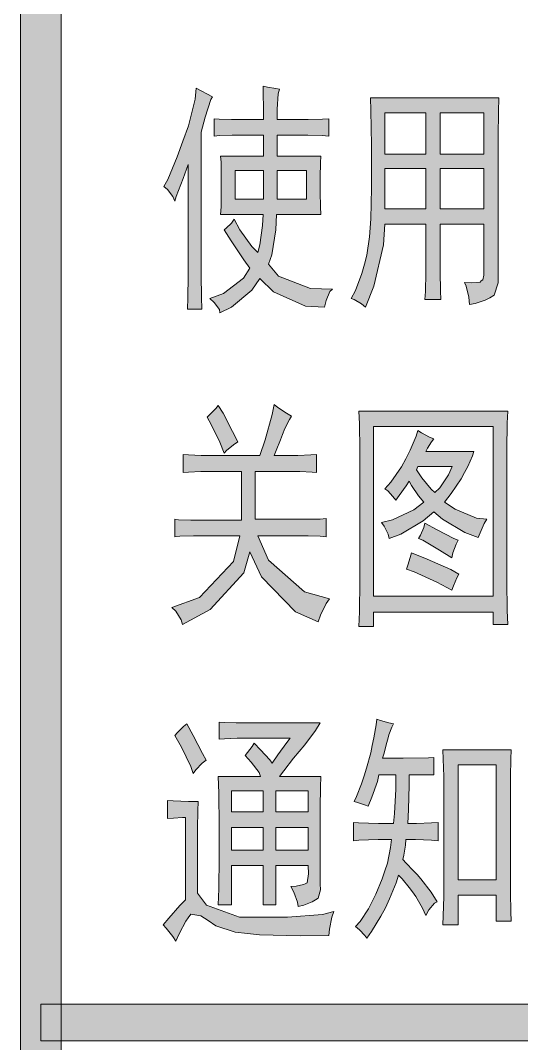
# Model space of a CAD drawing. Header units: millimetres. Extents: x 0 to 414, y 0 to 292.
# Drawn here: x 354.72 to 360.53, y 148.9 to 160.76 of the extents above; entities that cross this region are included whole.
import ezdxf

# ---------------------------------------------------------------- set-up
doc = ezdxf.new("R2010")
doc.units = ezdxf.units.MM

msp = doc.modelspace()

# ---------------------------------------------------------------- hatches: boundary and pattern name
h = msp.add_hatch(color=0)
h.dxf.hatch_style = 2
h.paths.add_polyline_path([(355.194306, 9.846028), (354.721583, 9.846028), (354.721583, 282.620861), (355.194306, 282.620861)])
h = msp.add_hatch(color=0)
h.dxf.hatch_style = 2
h.paths.add_polyline_path([(356.947611, 159.871833), (356.929972, 159.840083), (356.862944, 159.635472), (356.817083, 159.462611), (356.817083, 157.931556), (356.817083, 157.808083), (356.820611, 157.550556), (356.824139, 157.409444), (356.658333, 157.409444), (356.661861, 157.5435), (356.665389, 157.793972), (356.665389, 157.910389), (356.665389, 159.085139), (356.608944, 158.922861), (356.527806, 158.714722), (356.510167, 158.661806), (356.489, 158.714722), (356.4255, 158.795861), (356.383167, 158.831139), (356.429028, 158.912278), (356.538389, 159.176861), (356.605417, 159.356778), (356.668917, 159.536694), (356.746528, 159.843611), (356.757111, 159.970611)])
h = msp.add_hatch(color=0)
h.paths.add_polyline_path([(357.540278, 159.60725), (357.540278, 159.727194), (357.53675, 159.921222), (357.533222, 159.995306), (357.586139, 159.984722), (357.681389, 159.967083), (357.723722, 159.960028), (357.709611, 159.907111), (357.699028, 159.727194), (357.699028, 159.60725), (357.963611, 159.60725), (358.055333, 159.60725), (358.221139, 159.610778), (358.295222, 159.617833), (358.295222, 159.41675), (358.217611, 159.423806), (358.051806, 159.427333), (357.963611, 159.427333), (357.699028, 159.427333), (357.699028, 159.183917), (358.2035, 159.183917), (358.199972, 159.106306), (358.196444, 158.9405), (358.196444, 158.852306), (358.196444, 158.767639), (358.199972, 158.598306), (358.2035, 158.506583), (357.688444, 158.506583), (357.681389, 158.330194), (357.635528, 158.040917), (357.596722, 157.931556), (357.713139, 157.793972), (358.083556, 157.649333), (358.337556, 157.642278), (358.309333, 157.614056), (358.263472, 157.51175), (358.245833, 157.434139), (358.027111, 157.444722), (357.653167, 157.610528), (357.497944, 157.76575), (357.402694, 157.631694), (357.169861, 157.434139), (357.032278, 157.367111), (357.02875, 157.405917), (356.968778, 157.487056), (356.915861, 157.532917), (357.074611, 157.592889), (357.307444, 157.769278), (357.381528, 157.885694), (357.310972, 157.980944), (357.162806, 158.203194), (357.081667, 158.330194), (357.106361, 158.347833), (357.166333, 158.407806), (357.198083, 158.453667), (357.265111, 158.330194), (357.402694, 158.136167), (357.47325, 158.065611), (357.497944, 158.157333), (357.526167, 158.379583), (357.533222, 158.506583), (357.039333, 158.506583), (357.046389, 158.598306), (357.049917, 158.774694), (357.049917, 158.862889), (357.049917, 158.951083), (357.046389, 159.113361), (357.039333, 159.183917), (357.540278, 159.183917), (357.540278, 159.427333), (357.265111, 159.427333), (357.176917, 159.427333), (357.02875, 159.423806), (356.96525, 159.41675), (356.96525, 159.617833), (357.025222, 159.610778), (357.169861, 159.60725), (357.258056, 159.60725)])
h.paths.add_polyline_path([(358.037694, 158.6865), (358.037694, 159.018111), (357.699028, 159.018111), (357.699028, 158.6865)])
h.paths.add_polyline_path([(357.540278, 158.6865), (357.540278, 159.018111), (357.208667, 159.018111), (357.208667, 158.6865)])
h = msp.add_hatch(color=0)
h.paths.add_polyline_path([(358.556278, 157.532917), (358.605667, 157.628167), (358.67975, 157.825722), (358.707972, 157.931556), (358.736194, 158.037389), (358.767944, 158.249056), (358.775, 158.351361), (358.782056, 158.457194), (358.789111, 158.8135), (358.789111, 159.063972), (358.789111, 159.310917), (358.782056, 159.713083), (358.778528, 159.86125), (360.26725, 159.86125), (360.263722, 159.698972), (360.260194, 159.413222), (360.260194, 159.286222), (360.260194, 157.832778), (360.260194, 157.716361), (360.210806, 157.571722), (360.161417, 157.5435), (360.1085, 157.515278), (359.992083, 157.476472), (359.928583, 157.465889), (359.918, 157.550556), (359.889778, 157.677556), (359.868611, 157.719889), (359.953278, 157.716361), (360.048528, 157.723417), (360.062639, 157.737528), (360.080278, 157.751639), (360.094389, 157.804556), (360.094389, 157.843361), (360.094389, 158.397222), (359.586389, 158.397222), (359.586389, 157.963306), (359.586389, 157.843361), (359.589917, 157.621111), (359.593444, 157.522333), (359.41, 157.522333), (359.417056, 157.614056), (359.420583, 157.832778), (359.420583, 157.952722), (359.420583, 158.397222), (358.944333, 158.397222), (358.930222, 158.157333), (358.817333, 157.677556), (358.722083, 157.434139), (358.676222, 157.472944), (358.591556, 157.522333)])
h.paths.add_polyline_path([(360.094389, 159.208611), (360.094389, 159.684861), (359.586389, 159.684861), (359.586389, 159.208611)])
h.paths.add_polyline_path([(360.094389, 158.573611), (360.094389, 159.039278), (359.586389, 159.039278), (359.586389, 158.573611)])
h.paths.add_polyline_path([(359.420583, 159.208611), (359.420583, 159.684861), (358.944333, 159.684861), (358.944333, 159.208611)])
h.paths.add_polyline_path([(359.420583, 158.573611), (359.420583, 159.039278), (358.944333, 159.039278), (358.944333, 158.573611)])
h = msp.add_hatch(color=0)
h.dxf.hatch_style = 2
h.paths.add_polyline_path([(357.864833, 156.171194), (357.840139, 156.132389), (357.787222, 156.026556), (357.759, 155.959528), (357.734306, 155.896028), (357.684917, 155.772556), (357.66375, 155.716111), (357.847194, 155.716111), (357.935389, 155.716111), (358.087083, 155.723167), (358.154111, 155.726694), (358.154111, 155.518556), (358.101194, 155.522083), (357.960083, 155.529139), (357.871889, 155.529139), (357.4415, 155.529139), (357.4415, 154.975278), (357.963611, 154.975278), (358.048278, 154.975278), (358.196444, 154.978806), (358.263472, 154.985861), (358.263472, 154.774194), (358.196444, 154.78125), (358.055333, 154.784778), (357.98125, 154.784778), (357.47325, 154.784778), (357.596722, 154.502556), (358.013, 154.135667), (358.305806, 154.054528), (358.267, 153.998083), (358.199972, 153.864028), (358.17175, 153.786417), (357.910694, 153.902833), (357.515583, 154.308528), (357.381528, 154.597806), (357.310972, 154.354389), (356.919389, 153.931056), (356.598361, 153.754667), (356.58425, 153.811111), (356.52075, 153.909889), (356.474889, 153.952222), (356.795917, 154.068639), (357.191028, 154.484917), (357.265111, 154.784778), (356.824139, 154.784778), (356.728889, 154.784778), (356.570139, 154.78125), (356.510167, 154.774194), (356.510167, 154.975278), (356.5525, 154.968222), (356.697139, 154.964694), (356.792389, 154.964694), (357.28275, 154.964694), (357.28275, 155.529139), (356.891167, 155.529139), (356.813556, 155.529139), (356.668917, 155.522083), (356.608944, 155.518556), (356.608944, 155.726694), (356.668917, 155.723167), (356.817083, 155.716111), (356.898222, 155.716111), (357.497944, 155.716111), (357.557917, 155.896028), (357.639056, 156.188833), (357.66375, 156.30525), (357.706083, 156.269972), (357.804861, 156.206472)])
h = msp.add_hatch(color=0)
h.dxf.hatch_style = 2
h.paths.add_polyline_path([(357.014639, 156.294667), (357.071083, 156.206472), (357.180444, 155.994806), (357.240417, 155.871333), (357.191028, 155.839583), (357.109889, 155.772556), (357.081667, 155.740806), (357.032278, 155.867806), (356.9335, 156.075944), (356.884111, 156.160611), (356.919389, 156.192361), (356.986417, 156.259389)])
h = msp.add_hatch(color=0)
h.paths.add_polyline_path([(360.369556, 156.227639), (360.3625, 156.090056), (360.358972, 155.783139), (360.358972, 155.617333), (360.358972, 154.432), (360.358972, 154.259139), (360.3625, 153.920472), (360.369556, 153.754667), (360.200222, 153.754667), (360.200222, 153.899306), (358.813806, 153.899306), (358.813806, 153.7335), (358.644472, 153.7335), (358.651528, 153.902833), (358.655056, 154.259139), (358.655056, 154.442583), (358.655056, 155.617333), (358.655056, 155.779611), (358.651528, 156.083), (358.644472, 156.227639)])
h.paths.add_polyline_path([(360.200222, 154.086278), (360.200222, 156.05125), (358.813806, 156.05125), (358.813806, 154.086278)])
h = msp.add_hatch(color=0)
h.paths.add_polyline_path([(359.512306, 155.906611), (359.487611, 155.871333), (359.44175, 155.800778), (359.420583, 155.761972), (359.977972, 155.761972), (359.960333, 155.712583), (359.907417, 155.589111), (359.868611, 155.518556), (359.829806, 155.444472), (359.713389, 155.275139), (359.635778, 155.172833), (359.75925, 155.091694), (360.006194, 154.989389), (360.126139, 154.975278), (360.097917, 154.925889), (360.048528, 154.820056), (360.027361, 154.763611), (359.872139, 154.823583), (359.614611, 154.975278), (359.512306, 155.063472), (359.388833, 154.957639), (359.131306, 154.802417), (358.993722, 154.753028), (358.983139, 154.802417), (358.937278, 154.897667), (358.905528, 154.94), (359.036056, 154.968222), (359.283, 155.084639), (359.395889, 155.172833), (359.335917, 155.246917), (359.254778, 155.366861), (359.226556, 155.41625), (359.191278, 155.363333), (359.110139, 155.250444), (359.071333, 155.197528), (359.039583, 155.239861), (358.979611, 155.306889), (358.944333, 155.328056), (359.014889, 155.405667), (359.138361, 155.582056), (359.18775, 155.677306), (359.237139, 155.776083), (359.307694, 155.938361), (359.328861, 156.005389), (359.371194, 155.977167), (359.462917, 155.927778)])
h.paths.add_polyline_path([(359.311222, 155.550306), (359.374722, 155.455056), (359.480556, 155.324528), (359.526417, 155.285722), (359.582861, 155.338639), (359.681639, 155.490333), (359.7275, 155.585583), (359.328861, 155.585583)])
h = msp.add_hatch(color=0)
h.dxf.hatch_style = 2
h.paths.add_polyline_path([(359.41, 154.929417), (359.551111, 154.851806), (359.745139, 154.753028), (359.794528, 154.731861), (359.773361, 154.686), (359.734556, 154.587222), (359.720444, 154.530778), (359.579333, 154.618972), (359.385306, 154.731861), (359.335917, 154.753028), (359.357083, 154.791833), (359.395889, 154.880028)])
h = msp.add_hatch(color=0)
h.dxf.hatch_style = 2
h.paths.add_polyline_path([(359.254778, 154.587222), (359.434694, 154.513139), (359.709861, 154.393194), (359.801583, 154.340278), (359.780417, 154.297944), (359.741611, 154.202694), (359.720444, 154.153306), (359.547583, 154.248556), (359.286528, 154.3685), (359.194806, 154.396722), (359.212444, 154.442583), (359.240667, 154.534306)])
h = msp.add_hatch(color=0)
h.dxf.hatch_style = 2
h.paths.add_polyline_path([(356.651278, 152.604611), (356.721833, 152.470556), (356.831194, 152.262417), (356.873528, 152.184806), (356.827667, 152.149528), (356.753583, 152.071917), (356.725361, 152.029583), (356.697139, 152.110722), (356.587778, 152.332972), (356.510167, 152.470556), (356.541917, 152.505833), (356.612472, 152.572861)])
h = msp.add_hatch(color=0)
h.paths.add_polyline_path([(358.196444, 152.615194), (358.14, 152.527), (358.016528, 152.361194), (357.953028, 152.283583), (357.886, 152.205972), (357.773111, 152.061333), (357.723722, 151.994306), (358.2035, 151.994306), (358.199972, 151.870833), (358.196444, 151.634472), (358.196444, 151.518056), (358.196444, 150.752528), (358.199972, 150.681972), (358.17175, 150.586722), (358.14, 150.565556), (358.104722, 150.540861), (358.005944, 150.502056), (357.938917, 150.487944), (357.931861, 150.537333), (357.889528, 150.65375), (357.85425, 150.720778), (357.91775, 150.724306), (358.002417, 150.741944), (358.023583, 150.752528), (358.04475, 150.763111), (358.058861, 150.868944), (358.055333, 150.964194), (357.681389, 150.964194), (357.681389, 150.509111), (357.533222, 150.509111), (357.533222, 150.964194), (357.166333, 150.964194), (357.166333, 150.509111), (357.014639, 150.509111), (357.021694, 150.692556), (357.025222, 151.055917), (357.025222, 151.239361), (357.025222, 151.422806), (357.021694, 151.800278), (357.014639, 151.994306), (357.505, 151.994306), (357.487361, 152.040167), (357.395639, 152.160111), (357.325083, 152.237722), (357.353306, 152.273), (357.406222, 152.343556), (357.430917, 152.382361), (357.505, 152.30475), (357.610833, 152.188333), (357.639056, 152.149528), (357.706083, 152.244778), (357.808389, 152.389417), (357.847194, 152.438806), (357.3145, 152.438806), (357.233361, 152.438806), (357.085194, 152.43175), (357.025222, 152.428222), (357.025222, 152.625778), (357.085194, 152.62225), (357.222778, 152.615194), (357.296861, 152.615194)])
h.paths.add_polyline_path([(358.055333, 151.140583), (358.055333, 151.405167), (357.681389, 151.405167), (357.681389, 151.140583)])
h.paths.add_polyline_path([(357.533222, 151.140583), (357.533222, 151.405167), (357.166333, 151.405167), (357.166333, 151.140583)])
h.paths.add_polyline_path([(358.055333, 151.585083), (358.055333, 151.8285), (357.681389, 151.8285), (357.681389, 151.585083)])
h.paths.add_polyline_path([(357.533222, 151.585083), (357.533222, 151.8285), (357.166333, 151.8285), (357.166333, 151.585083)])
h = msp.add_hatch(color=0)
h.dxf.hatch_style = 2
h.paths.add_polyline_path([(358.605667, 150.255111), (358.658583, 150.315083), (358.757361, 150.459722), (358.799694, 150.547917), (358.842028, 150.632583), (358.916111, 150.808972), (358.944333, 150.900694), (358.976083, 150.992417), (359.011361, 151.172333), (359.021944, 151.264056), (358.866722, 151.264056), (358.644472, 151.257), (358.580972, 151.249944), (358.580972, 151.461611), (358.640944, 151.458083), (358.873778, 151.451028), (359.046639, 151.451028), (359.057222, 151.567444), (359.071333, 151.849667), (359.071333, 152.015472), (358.877306, 152.015472), (358.859667, 151.937861), (358.796167, 151.754417), (358.753833, 151.652111), (358.707972, 151.666222), (358.626833, 151.694444), (358.588028, 151.705028), (358.61625, 151.761472), (358.676222, 151.909639), (358.704444, 152.001361), (358.732667, 152.093083), (358.782056, 152.269472), (358.799694, 152.354139), (358.817333, 152.442333), (358.845556, 152.594028), (358.852611, 152.661056), (358.894944, 152.643417), (358.990194, 152.615194), (359.046639, 152.604611), (359.025472, 152.565806), (358.990194, 152.477611), (358.979611, 152.428222), (358.9655, 152.378833), (358.937278, 152.265944), (358.919639, 152.205972), (359.156, 152.205972), (359.452333, 152.2095), (359.512306, 152.216556), (359.512306, 152.015472), (359.226556, 152.015472), (359.226556, 151.895528), (359.2195, 151.613306), (359.212444, 151.451028), (359.311222, 151.451028), (359.487611, 151.458083), (359.561694, 151.461611), (359.561694, 151.249944), (359.487611, 151.257), (359.300639, 151.264056), (359.18775, 151.264056), (359.184222, 151.200556), (359.166583, 151.084139), (359.152472, 151.031222), (359.191278, 150.992417), (359.272417, 150.904222), (359.318278, 150.858361), (359.364139, 150.808972), (359.480556, 150.65375), (359.551111, 150.540861), (359.522889, 150.52675), (359.455861, 150.449139), (359.420583, 150.385639), (359.381778, 150.470306), (359.304167, 150.604361), (359.265361, 150.657278), (359.226556, 150.710194), (359.145417, 150.808972), (359.103083, 150.851306), (359.078389, 150.763111), (359.000778, 150.576139), (358.951389, 150.473833), (358.898472, 150.375056), (358.792639, 150.198667), (358.736194, 150.121056), (358.715028, 150.152806), (358.651528, 150.219833)])
h = msp.add_hatch(color=0)
h.paths.add_polyline_path([(360.408361, 152.30475), (360.404833, 152.195389), (360.401306, 151.994306), (360.401306, 151.906111), (360.401306, 150.752528), (360.401306, 150.646694), (360.404833, 150.4315), (360.408361, 150.318611), (360.2355, 150.318611), (360.2355, 150.618472), (359.794528, 150.618472), (359.794528, 150.276278), (359.618139, 150.276278), (359.621667, 150.382111), (359.628722, 150.604361), (359.628722, 150.720778), (359.628722, 151.906111), (359.628722, 151.994306), (359.621667, 152.195389), (359.618139, 152.30475)])
h.paths.add_polyline_path([(360.2355, 150.798389), (360.2355, 152.128361), (359.794528, 152.128361), (359.794528, 150.798389)])
h = msp.add_hatch(color=0)
h.dxf.hatch_style = 2
h.paths.add_polyline_path([(356.781806, 151.705028), (356.778278, 151.595667), (356.77475, 151.394583), (356.77475, 151.306389), (356.77475, 150.643167), (356.877056, 150.502056), (357.261583, 150.364472), (357.540278, 150.364472), (357.818972, 150.364472), (358.224667, 150.396222), (358.355194, 150.4315), (358.3305, 150.364472), (358.302278, 150.226889), (358.295222, 150.152806), (357.963611, 150.149278), (357.490889, 150.159861), (357.353306, 150.173972), (357.212194, 150.191611), (356.986417, 150.265694), (356.898222, 150.325667), (356.813556, 150.382111), (356.697139, 150.39975), (356.665389, 150.357417), (356.637167, 150.318611), (356.566611, 150.181028), (356.524278, 150.085778), (356.489, 150.142222), (356.411389, 150.237472), (356.376111, 150.276278), (356.443139, 150.353889), (356.570139, 150.498528), (356.633639, 150.565556), (356.633639, 151.518056), (356.598361, 151.518056), (356.496056, 151.511), (356.4255, 151.507472), (356.4255, 151.715611), (356.492528, 151.712083), (356.668917, 151.705028)])
h = msp.add_hatch(color=0)
h.dxf.hatch_style = 2
h.paths.add_polyline_path([(354.957944, 148.932194), (354.957944, 149.355528), (404.237472, 149.355528), (404.237472, 148.932194)])

# ---------------------------------------------------------------- linework, layer by layer
at = {"color": 0, "lineweight": 0}
for points in [[(355.194306, 9.846028), (354.721583, 9.846028), (354.721583, 282.620861), (355.194306, 282.620861)], [(356.947611, 159.871833), (356.929972, 159.840083), (356.862944, 159.635472), (356.817083, 159.462611), (356.817083, 157.931556), (356.817083, 157.808083), (356.820611, 157.550556), (356.824139, 157.409444), (356.658333, 157.409444), (356.661861, 157.5435), (356.665389, 157.793972), (356.665389, 157.910389), (356.665389, 159.085139), (356.608944, 158.922861), (356.527806, 158.714722), (356.510167, 158.661806), (356.489, 158.714722), (356.4255, 158.795861), (356.383167, 158.831139), (356.429028, 158.912278), (356.538389, 159.176861), (356.605417, 159.356778), (356.668917, 159.536694), (356.746528, 159.843611), (356.757111, 159.970611)], [(357.540278, 159.60725), (357.540278, 159.727194), (357.53675, 159.921222), (357.533222, 159.995306), (357.586139, 159.984722), (357.681389, 159.967083), (357.723722, 159.960028), (357.709611, 159.907111), (357.699028, 159.727194), (357.699028, 159.60725), (357.963611, 159.60725), (358.055333, 159.60725), (358.221139, 159.610778), (358.295222, 159.617833), (358.295222, 159.41675), (358.217611, 159.423806), (358.051806, 159.427333), (357.963611, 159.427333), (357.699028, 159.427333), (357.699028, 159.183917), (358.2035, 159.183917), (358.199972, 159.106306), (358.196444, 158.9405), (358.196444, 158.852306), (358.196444, 158.767639), (358.199972, 158.598306), (358.2035, 158.506583), (357.688444, 158.506583), (357.681389, 158.330194), (357.635528, 158.040917), (357.596722, 157.931556), (357.713139, 157.793972), (358.083556, 157.649333), (358.337556, 157.642278), (358.309333, 157.614056), (358.263472, 157.51175), (358.245833, 157.434139), (358.027111, 157.444722), (357.653167, 157.610528), (357.497944, 157.76575), (357.402694, 157.631694), (357.169861, 157.434139), (357.032278, 157.367111), (357.02875, 157.405917), (356.968778, 157.487056), (356.915861, 157.532917), (357.074611, 157.592889), (357.307444, 157.769278), (357.381528, 157.885694), (357.310972, 157.980944), (357.162806, 158.203194), (357.081667, 158.330194), (357.106361, 158.347833), (357.166333, 158.407806), (357.198083, 158.453667), (357.265111, 158.330194), (357.402694, 158.136167), (357.47325, 158.065611), (357.497944, 158.157333), (357.526167, 158.379583), (357.533222, 158.506583), (357.039333, 158.506583), (357.046389, 158.598306), (357.049917, 158.774694), (357.049917, 158.862889), (357.049917, 158.951083), (357.046389, 159.113361), (357.039333, 159.183917), (357.540278, 159.183917), (357.540278, 159.427333), (357.265111, 159.427333), (357.176917, 159.427333), (357.02875, 159.423806), (356.96525, 159.41675), (356.96525, 159.617833), (357.025222, 159.610778), (357.169861, 159.60725), (357.258056, 159.60725)], [(358.556278, 157.532917), (358.605667, 157.628167), (358.67975, 157.825722), (358.707972, 157.931556), (358.736194, 158.037389), (358.767944, 158.249056), (358.775, 158.351361), (358.782056, 158.457194), (358.789111, 158.8135), (358.789111, 159.063972), (358.789111, 159.310917), (358.782056, 159.713083), (358.778528, 159.86125), (360.26725, 159.86125), (360.263722, 159.698972), (360.260194, 159.413222), (360.260194, 159.286222), (360.260194, 157.832778), (360.260194, 157.716361), (360.210806, 157.571722), (360.161417, 157.5435), (360.1085, 157.515278), (359.992083, 157.476472), (359.928583, 157.465889), (359.918, 157.550556), (359.889778, 157.677556), (359.868611, 157.719889), (359.953278, 157.716361), (360.048528, 157.723417), (360.062639, 157.737528), (360.080278, 157.751639), (360.094389, 157.804556), (360.094389, 157.843361), (360.094389, 158.397222), (359.586389, 158.397222), (359.586389, 157.963306), (359.586389, 157.843361), (359.589917, 157.621111), (359.593444, 157.522333), (359.41, 157.522333), (359.417056, 157.614056), (359.420583, 157.832778), (359.420583, 157.952722), (359.420583, 158.397222), (358.944333, 158.397222), (358.930222, 158.157333), (358.817333, 157.677556), (358.722083, 157.434139), (358.676222, 157.472944), (358.591556, 157.522333)], [(359.420583, 159.208611), (359.420583, 159.684861), (358.944333, 159.684861), (358.944333, 159.208611)], [(360.094389, 159.208611), (360.094389, 159.684861), (359.586389, 159.684861), (359.586389, 159.208611)], [(357.540278, 158.6865), (357.540278, 159.018111), (357.208667, 159.018111), (357.208667, 158.6865)], [(358.037694, 158.6865), (358.037694, 159.018111), (357.699028, 159.018111), (357.699028, 158.6865)], [(359.420583, 158.573611), (359.420583, 159.039278), (358.944333, 159.039278), (358.944333, 158.573611)], [(360.094389, 158.573611), (360.094389, 159.039278), (359.586389, 159.039278), (359.586389, 158.573611)], [(357.864833, 156.171194), (357.840139, 156.132389), (357.787222, 156.026556), (357.759, 155.959528), (357.734306, 155.896028), (357.684917, 155.772556), (357.66375, 155.716111), (357.847194, 155.716111), (357.935389, 155.716111), (358.087083, 155.723167), (358.154111, 155.726694), (358.154111, 155.518556), (358.101194, 155.522083), (357.960083, 155.529139), (357.871889, 155.529139), (357.4415, 155.529139), (357.4415, 154.975278), (357.963611, 154.975278), (358.048278, 154.975278), (358.196444, 154.978806), (358.263472, 154.985861), (358.263472, 154.774194), (358.196444, 154.78125), (358.055333, 154.784778), (357.98125, 154.784778), (357.47325, 154.784778), (357.596722, 154.502556), (358.013, 154.135667), (358.305806, 154.054528), (358.267, 153.998083), (358.199972, 153.864028), (358.17175, 153.786417), (357.910694, 153.902833), (357.515583, 154.308528), (357.381528, 154.597806), (357.310972, 154.354389), (356.919389, 153.931056), (356.598361, 153.754667), (356.58425, 153.811111), (356.52075, 153.909889), (356.474889, 153.952222), (356.795917, 154.068639), (357.191028, 154.484917), (357.265111, 154.784778), (356.824139, 154.784778), (356.728889, 154.784778), (356.570139, 154.78125), (356.510167, 154.774194), (356.510167, 154.975278), (356.5525, 154.968222), (356.697139, 154.964694), (356.792389, 154.964694), (357.28275, 154.964694), (357.28275, 155.529139), (356.891167, 155.529139), (356.813556, 155.529139), (356.668917, 155.522083), (356.608944, 155.518556), (356.608944, 155.726694), (356.668917, 155.723167), (356.817083, 155.716111), (356.898222, 155.716111), (357.497944, 155.716111), (357.557917, 155.896028), (357.639056, 156.188833), (357.66375, 156.30525), (357.706083, 156.269972), (357.804861, 156.206472)], [(357.014639, 156.294667), (357.071083, 156.206472), (357.180444, 155.994806), (357.240417, 155.871333), (357.191028, 155.839583), (357.109889, 155.772556), (357.081667, 155.740806), (357.032278, 155.867806), (356.9335, 156.075944), (356.884111, 156.160611), (356.919389, 156.192361), (356.986417, 156.259389)], [(360.369556, 156.227639), (360.3625, 156.090056), (360.358972, 155.783139), (360.358972, 155.617333), (360.358972, 154.432), (360.358972, 154.259139), (360.3625, 153.920472), (360.369556, 153.754667), (360.200222, 153.754667), (360.200222, 153.899306), (358.813806, 153.899306), (358.813806, 153.7335), (358.644472, 153.7335), (358.651528, 153.902833), (358.655056, 154.259139), (358.655056, 154.442583), (358.655056, 155.617333), (358.655056, 155.779611), (358.651528, 156.083), (358.644472, 156.227639)], [(360.200222, 154.086278), (360.200222, 156.05125), (358.813806, 156.05125), (358.813806, 154.086278)], [(359.512306, 155.906611), (359.487611, 155.871333), (359.44175, 155.800778), (359.420583, 155.761972), (359.977972, 155.761972), (359.960333, 155.712583), (359.907417, 155.589111), (359.868611, 155.518556), (359.829806, 155.444472), (359.713389, 155.275139), (359.635778, 155.172833), (359.75925, 155.091694), (360.006194, 154.989389), (360.126139, 154.975278), (360.097917, 154.925889), (360.048528, 154.820056), (360.027361, 154.763611), (359.872139, 154.823583), (359.614611, 154.975278), (359.512306, 155.063472), (359.388833, 154.957639), (359.131306, 154.802417), (358.993722, 154.753028), (358.983139, 154.802417), (358.937278, 154.897667), (358.905528, 154.94), (359.036056, 154.968222), (359.283, 155.084639), (359.395889, 155.172833), (359.335917, 155.246917), (359.254778, 155.366861), (359.226556, 155.41625), (359.191278, 155.363333), (359.110139, 155.250444), (359.071333, 155.197528), (359.039583, 155.239861), (358.979611, 155.306889), (358.944333, 155.328056), (359.014889, 155.405667), (359.138361, 155.582056), (359.18775, 155.677306), (359.237139, 155.776083), (359.307694, 155.938361), (359.328861, 156.005389), (359.371194, 155.977167), (359.462917, 155.927778)], [(359.311222, 155.550306), (359.374722, 155.455056), (359.480556, 155.324528), (359.526417, 155.285722), (359.582861, 155.338639), (359.681639, 155.490333), (359.7275, 155.585583), (359.328861, 155.585583)], [(359.41, 154.929417), (359.551111, 154.851806), (359.745139, 154.753028), (359.794528, 154.731861), (359.773361, 154.686), (359.734556, 154.587222), (359.720444, 154.530778), (359.579333, 154.618972), (359.385306, 154.731861), (359.335917, 154.753028), (359.357083, 154.791833), (359.395889, 154.880028)], [(359.254778, 154.587222), (359.434694, 154.513139), (359.709861, 154.393194), (359.801583, 154.340278), (359.780417, 154.297944), (359.741611, 154.202694), (359.720444, 154.153306), (359.547583, 154.248556), (359.286528, 154.3685), (359.194806, 154.396722), (359.212444, 154.442583), (359.240667, 154.534306)], [(356.651278, 152.604611), (356.721833, 152.470556), (356.831194, 152.262417), (356.873528, 152.184806), (356.827667, 152.149528), (356.753583, 152.071917), (356.725361, 152.029583), (356.697139, 152.110722), (356.587778, 152.332972), (356.510167, 152.470556), (356.541917, 152.505833), (356.612472, 152.572861)], [(358.196444, 152.615194), (358.14, 152.527), (358.016528, 152.361194), (357.953028, 152.283583), (357.886, 152.205972), (357.773111, 152.061333), (357.723722, 151.994306), (358.2035, 151.994306), (358.199972, 151.870833), (358.196444, 151.634472), (358.196444, 151.518056), (358.196444, 150.752528), (358.199972, 150.681972), (358.17175, 150.586722), (358.14, 150.565556), (358.104722, 150.540861), (358.005944, 150.502056), (357.938917, 150.487944), (357.931861, 150.537333), (357.889528, 150.65375), (357.85425, 150.720778), (357.91775, 150.724306), (358.002417, 150.741944), (358.023583, 150.752528), (358.04475, 150.763111), (358.058861, 150.868944), (358.055333, 150.964194), (357.681389, 150.964194), (357.681389, 150.509111), (357.533222, 150.509111), (357.533222, 150.964194), (357.166333, 150.964194), (357.166333, 150.509111), (357.014639, 150.509111), (357.021694, 150.692556), (357.025222, 151.055917), (357.025222, 151.239361), (357.025222, 151.422806), (357.021694, 151.800278), (357.014639, 151.994306), (357.505, 151.994306), (357.487361, 152.040167), (357.395639, 152.160111), (357.325083, 152.237722), (357.353306, 152.273), (357.406222, 152.343556), (357.430917, 152.382361), (357.505, 152.30475), (357.610833, 152.188333), (357.639056, 152.149528), (357.706083, 152.244778), (357.808389, 152.389417), (357.847194, 152.438806), (357.3145, 152.438806), (357.233361, 152.438806), (357.085194, 152.43175), (357.025222, 152.428222), (357.025222, 152.625778), (357.085194, 152.62225), (357.222778, 152.615194), (357.296861, 152.615194)], [(358.605667, 150.255111), (358.658583, 150.315083), (358.757361, 150.459722), (358.799694, 150.547917), (358.842028, 150.632583), (358.916111, 150.808972), (358.944333, 150.900694), (358.976083, 150.992417), (359.011361, 151.172333), (359.021944, 151.264056), (358.866722, 151.264056), (358.644472, 151.257), (358.580972, 151.249944), (358.580972, 151.461611), (358.640944, 151.458083), (358.873778, 151.451028), (359.046639, 151.451028), (359.057222, 151.567444), (359.071333, 151.849667), (359.071333, 152.015472), (358.877306, 152.015472), (358.859667, 151.937861), (358.796167, 151.754417), (358.753833, 151.652111), (358.707972, 151.666222), (358.626833, 151.694444), (358.588028, 151.705028), (358.61625, 151.761472), (358.676222, 151.909639), (358.704444, 152.001361), (358.732667, 152.093083), (358.782056, 152.269472), (358.799694, 152.354139), (358.817333, 152.442333), (358.845556, 152.594028), (358.852611, 152.661056), (358.894944, 152.643417), (358.990194, 152.615194), (359.046639, 152.604611), (359.025472, 152.565806), (358.990194, 152.477611), (358.979611, 152.428222), (358.9655, 152.378833), (358.937278, 152.265944), (358.919639, 152.205972), (359.156, 152.205972), (359.452333, 152.2095), (359.512306, 152.216556), (359.512306, 152.015472), (359.226556, 152.015472), (359.226556, 151.895528), (359.2195, 151.613306), (359.212444, 151.451028), (359.311222, 151.451028), (359.487611, 151.458083), (359.561694, 151.461611), (359.561694, 151.249944), (359.487611, 151.257), (359.300639, 151.264056), (359.18775, 151.264056), (359.184222, 151.200556), (359.166583, 151.084139), (359.152472, 151.031222), (359.191278, 150.992417), (359.272417, 150.904222), (359.318278, 150.858361), (359.364139, 150.808972), (359.480556, 150.65375), (359.551111, 150.540861), (359.522889, 150.52675), (359.455861, 150.449139), (359.420583, 150.385639), (359.381778, 150.470306), (359.304167, 150.604361), (359.265361, 150.657278), (359.226556, 150.710194), (359.145417, 150.808972), (359.103083, 150.851306), (359.078389, 150.763111), (359.000778, 150.576139), (358.951389, 150.473833), (358.898472, 150.375056), (358.792639, 150.198667), (358.736194, 150.121056), (358.715028, 150.152806), (358.651528, 150.219833)], [(360.408361, 152.30475), (360.404833, 152.195389), (360.401306, 151.994306), (360.401306, 151.906111), (360.401306, 150.752528), (360.401306, 150.646694), (360.404833, 150.4315), (360.408361, 150.318611), (360.2355, 150.318611), (360.2355, 150.618472), (359.794528, 150.618472), (359.794528, 150.276278), (359.618139, 150.276278), (359.621667, 150.382111), (359.628722, 150.604361), (359.628722, 150.720778), (359.628722, 151.906111), (359.628722, 151.994306), (359.621667, 152.195389), (359.618139, 152.30475)], [(360.2355, 150.798389), (360.2355, 152.128361), (359.794528, 152.128361), (359.794528, 150.798389)], [(357.533222, 151.585083), (357.533222, 151.8285), (357.166333, 151.8285), (357.166333, 151.585083)], [(358.055333, 151.585083), (358.055333, 151.8285), (357.681389, 151.8285), (357.681389, 151.585083)], [(356.781806, 151.705028), (356.778278, 151.595667), (356.77475, 151.394583), (356.77475, 151.306389), (356.77475, 150.643167), (356.877056, 150.502056), (357.261583, 150.364472), (357.540278, 150.364472), (357.818972, 150.364472), (358.224667, 150.396222), (358.355194, 150.4315), (358.3305, 150.364472), (358.302278, 150.226889), (358.295222, 150.152806), (357.963611, 150.149278), (357.490889, 150.159861), (357.353306, 150.173972), (357.212194, 150.191611), (356.986417, 150.265694), (356.898222, 150.325667), (356.813556, 150.382111), (356.697139, 150.39975), (356.665389, 150.357417), (356.637167, 150.318611), (356.566611, 150.181028), (356.524278, 150.085778), (356.489, 150.142222), (356.411389, 150.237472), (356.376111, 150.276278), (356.443139, 150.353889), (356.570139, 150.498528), (356.633639, 150.565556), (356.633639, 151.518056), (356.598361, 151.518056), (356.496056, 151.511), (356.4255, 151.507472), (356.4255, 151.715611), (356.492528, 151.712083), (356.668917, 151.705028)], [(357.533222, 151.140583), (357.533222, 151.405167), (357.166333, 151.405167), (357.166333, 151.140583)], [(358.055333, 151.140583), (358.055333, 151.405167), (357.681389, 151.405167), (357.681389, 151.140583)], [(354.957944, 148.932194), (354.957944, 149.355528), (404.237472, 149.355528), (404.237472, 148.932194)]]:
    msp.add_lwpolyline(points, close=True, dxfattribs=at)

doc.saveas('drawing.dxf')
